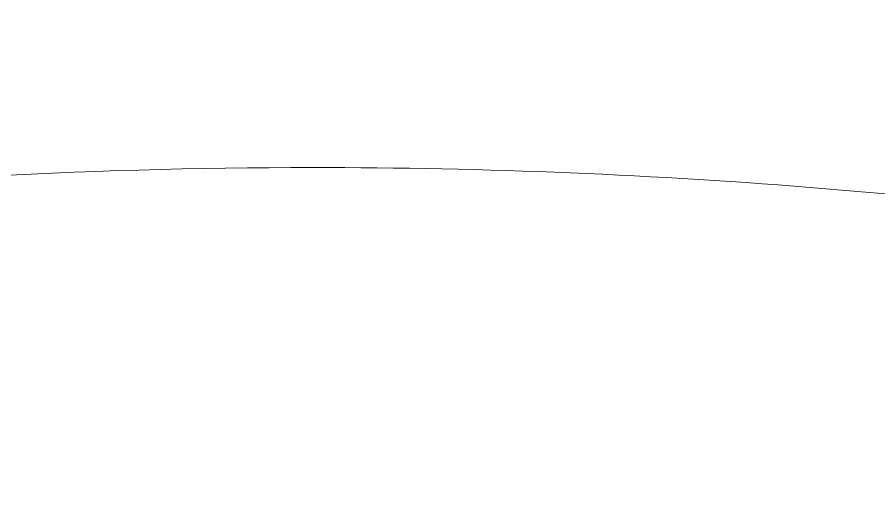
# Model space of a CAD drawing. Extents: x 14 to 2068, y -1996 to -61.
# Drawn here: x 712.72 to 720.48, y -1877.72 to -1873.32 of the extents above; entities that cross this region are included whole.
import ezdxf

# ---------------------------------------------------------------- set-up
doc = ezdxf.new("R2010")
doc.units = 0
doc.header["$MEASUREMENT"] = 0
doc.layers.add('Layer 1', color=7, linetype='Continuous', lineweight=0)

msp = doc.modelspace()

# ---------------------------------------------------------------- linework, layer by layer
at = {"layer": 'Layer 1'}
for points, knots in [([(762.32, -1786), (762.32, -1779.11), (756.71, -1773.5), (749.82, -1773.5), (749.82, -1773.5), (618.43, -1773.5), (618.43, -1773.5), (611.71, -1773.5), (605.5, -1778.9099), (604.57, -1785.5601), (604.57, -1785.5601), (591.69, -1877.6499), (591.69, -1877.6499), (591.69, -1877.6499), (556.96, -1877.6499), (556.96, -1877.6499), (556.96, -1877.6499), (556.96, -1849.05), (556.96, -1849.05), (556.96, -1847.6699), (555.84, -1846.55), (554.46, -1846.55), (553.08, -1846.55), (551.96, -1847.6699), (551.96, -1849.05), (551.96, -1849.05), (551.96, -1877.6499), (551.96, -1877.6499), (551.96, -1877.6499), (524.24, -1877.6499), (524.24, -1877.6499), (512.24, -1877.6499), (501.09, -1883.62), (494.41, -1893.62), (493.97, -1894.28), (493.87, -1895.1), (494.13, -1895.84), (479.01, -1903.98), (468.71, -1919.96), (468.71, -1938.3), (468.71, -1964.88), (490.34, -1986.5), (516.91, -1986.5), (539.67, -1986.5), (558.78, -1970.63), (563.8, -1949.38), (563.8, -1949.38), (662.73, -1949.38), (662.73, -1949.38), (670.47, -1970.99), (691.15, -1986.5), (715.38, -1986.5), (746.21, -1986.5), (771.29, -1961.4199), (771.29, -1930.59), (771.29, -1919.4199), (767.98, -1909.02), (762.32, -1900.28), (762.32, -1900.28), (762.32, -1786), (762.32, -1786)], [0, 0, 0, 0, 1, 1, 1, 2, 2, 2, 3, 3, 3, 4, 4, 4, 5, 5, 5, 6, 6, 6, 7, 7, 7, 8, 8, 8, 9, 9, 9, 10, 10, 10, 11, 11, 11, 12, 12, 12, 13, 13, 13, 14, 14, 14, 15, 15, 15, 16, 16, 16, 17, 17, 17, 18, 18, 18, 19, 19, 19, 20, 20, 20, 20]), ([(750.6319, -1880.2629), (741.3309, -1867.2928), (728.0051, -1858.0472), (713.0034, -1853.7687), (715.5857, -1851.4663), (717.9734, -1849.0692), (720.1817, -1846.5759), (734.9033, -1851.7539), (747.8347, -1861.2605), (757.32, -1874.1697), (757.32, -1874.1697), (757.32, -1878.2485), (757.32, -1878.2485), (755.0617, -1878.8394), (752.8303, -1879.5088), (750.6319, -1880.2629)], [0, 0, 0, 0, 1, 1, 1, 2, 2, 2, 3, 3, 3, 4, 4, 4, 5, 5, 5, 5]), ([(700.2184, -1863.4307), (703.8189, -1861.1089), (707.1592, -1858.6797), (710.2476, -1856.1335), (725.1235, -1859.8977), (738.4223, -1868.7188), (747.7029, -1881.3228), (746.5319, -1881.7686), (745.3675, -1882.2297), (744.2169, -1882.7214), (740.3074, -1880.3535), (736.083, -1878.4625), (731.6277, -1877.103), (722.8115, -1869.4592), (711.9436, -1864.6951), (700.2184, -1863.4307)], [0, 0, 0, 0, 1, 1, 1, 2, 2, 2, 3, 3, 3, 4, 4, 4, 5, 5, 5, 5]), ([(724.5213, -1875.4202), (721.5461, -1874.9275), (718.4926, -1874.6699), (715.38, -1874.6699), (711.1965, -1874.6699), (707.123, -1875.1499), (703.1999, -1876.0315), (700.1648, -1875.4058), (697.0471, -1875.0674), (693.8768, -1875.0674), (693.8768, -1875.0674), (693.8768, -1877.6499), (693.8768, -1877.6499), (693.8768, -1877.6499), (693.876, -1877.6499), (693.876, -1877.6499), (693.876, -1877.6499), (693.876, -1877.6499), (693.876, -1877.6499), (693.876, -1877.6499), (693.876, -1875.0674), (693.876, -1875.0674), (688.6117, -1875.0674), (683.4806, -1875.9585), (678.6602, -1877.6499), (678.6602, -1877.6499), (660.1785, -1877.6499), (660.1785, -1877.6499), (666.0519, -1873.0481), (672.7733, -1869.7251), (679.9955, -1867.8562), (681.2563, -1868.5635), (682.5391, -1869.2657), (683.86, -1869.96), (684.58, -1870.34), (685.41, -1870.5), (686.24, -1870.5), (687.29, -1870.5), (688.33, -1870.24), (689.1, -1869.84), (690.739, -1868.9944), (692.3229, -1868.1284), (693.876, -1867.2509), (693.8763, -1867.2507), (693.8766, -1867.2506), (693.8768, -1867.2505), (694.5297, -1866.8816), (695.1769, -1866.5103), (695.8148, -1866.1355), (706.2556, -1866.4945), (716.124, -1869.7363), (724.5213, -1875.4202)], [0, 0, 0, 0, 1, 1, 1, 2, 2, 2, 3, 3, 3, 4, 4, 4, 5, 5, 5, 6, 6, 6, 7, 7, 7, 8, 8, 8, 9, 9, 9, 10, 10, 10, 11, 11, 11, 12, 12, 12, 13, 13, 13, 14, 14, 14, 15, 15, 15, 16, 16, 16, 17, 17, 17, 17])]:
    msp.add_open_spline(points, degree=3, knots=knots, dxfattribs=at)

doc.saveas('drawing.dxf')
